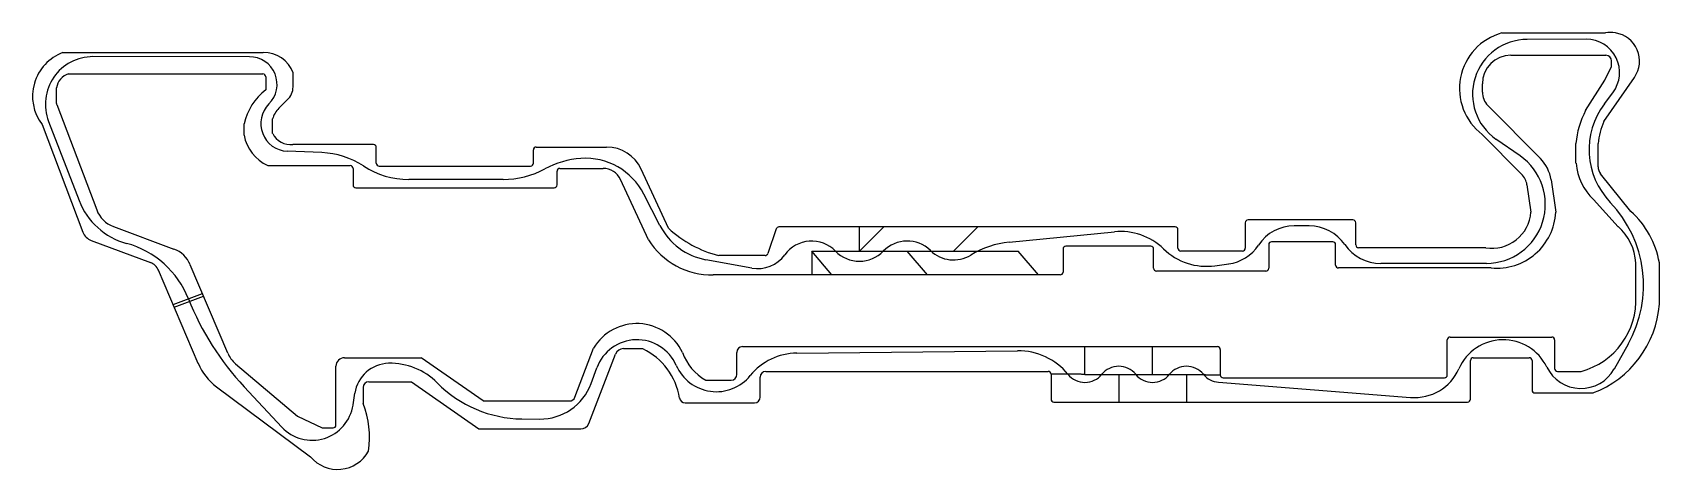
# Model space of a CAD drawing. Header units: inches. Extents: x 6 to 17104, y -3 to 4586.
import ezdxf

# ---------------------------------------------------------------- set-up
doc = ezdxf.new("R2010")
doc.units = ezdxf.units.IN
doc.header["$MEASUREMENT"] = 0
doc.linetypes.add('CENTERX2', pattern=[0.8, 0.5, -0.1, 0.1, -0.1])

msp = doc.modelspace()

# ---------------------------------------------------------------- linework, layer by layer
at = {"color": 7, "linetype": 'Continuous'}
for p, q in [((15448, 4582), (16536, 4582)), ((16334, 4515), (15714, 4514)), ((326, 4376), (2431, 4376)), ((2286, 4332), (641, 4333)), ((15543, 4348), (16541, 4348)), ((16601, 4230), (16601, 4288)), ((385, 4151), (2427, 4151)), ((2457, 4121), (2457, 3985)), ((2745, 4012), (2745, 4163)), ((16521, 3653), (16841, 4115)), ((16529, 4086), (16601, 4230)), ((259, 3841), (259, 4004)), ((15243, 3961), (15243, 4048)), ((16328, 3767), (16529, 4086)), ((16526, 3838), (16614, 3954)), ((261, 3831), (681, 2724)), ((2592, 3788), (2683, 3880)), ((15301, 3820), (15853, 3264)), ((107, 3619), (535, 2490)), ((175, 3653), (495, 2822)), ((2230, 3507), (2230, 3628)), ((2529, 3526), (2529, 3679)), ((15242, 3516), (15656, 3099)), ((15640, 3290), (15386, 3468)), ((16227, 3213), (16227, 3420)), ((16459, 3177), (16459, 3420)), ((3047, 3325), (2682, 3341)), ((3589, 3410), (2741, 3410)), ((3619, 3214), (3619, 3380)), ((5270, 3214), (5270, 3353)), ((5300, 3383), (6039, 3383)), ((2491, 3188), (3345, 3188)), ((3375, 3158), (3375, 2986)), ((3649, 3184), (5240, 3184)), ((5518, 2986), (5518, 3129)), ((5548, 3159), (6003, 3159)), ((6691, 2530), (6401, 3152)), ((16804, 2707), (16485, 3101)), ((3405, 2956), (5488, 2956)), ((4951, 3044), (3961, 3043)), ((6480, 2409), (6184, 3043)), ((15712, 2987), (15754, 2699)), ((15965, 3040), (16015, 2699)), ((6599, 2560), (6431, 2889)), ((16671, 2547), (16412, 2832)), ((12751, 2589), (12751, 2321)), ((13883, 2619), (12781, 2619)), ((13913, 2355), (13913, 2589)), ((623, 2403), (1245, 2171)), ((856, 2549), (1491, 2312)), ((7822, 2524), (7735, 2265)), ((12014, 2545), (7851, 2545)), ((8696, 2290), (8952, 2545)), ((9686, 2290), (9942, 2545)), ((10271, 2384), (11376, 2493)), ((12044, 2321), (12044, 2515)), ((13422, 2555), (13267, 2556)), ((7706, 2244), (7217, 2244)), ((8407, 2041), (8195, 2290)), ((9410, 2041), (9198, 2290)), ((10578, 2041), (10366, 2290)), ((10836, 2312), (10836, 2071)), ((11758, 2342), (10866, 2342)), ((11788, 2110), (11788, 2312)), ((12721, 2291), (12074, 2291)), ((12998, 2358), (12998, 2110)), ((13671, 2388), (13028, 2388)), ((13701, 2144), (13701, 2358)), ((15279, 2325), (13943, 2325)), ((1745, 1111), (1330, 2089)), ((2057, 1220), (1663, 2148)), ((7566, 2112), (7083, 2200)), ((12968, 2080), (11818, 2080)), ((12433, 2137), (12577, 2157)), ((15336, 2114), (13731, 2114)), ((15285, 2162), (14175, 2162)), ((16856, 1734), (16856, 2167)), ((17104, 1734), (17104, 2167)), ((10806, 2041), (7160, 2041)), ((1484, 1728), (1791, 1846)), ((1494, 1700), (1802, 1818)), ((14904, 1388), (15973, 1388)), ((5706, 755), (5902, 1271)), ((5851, 480), (6133, 1209)), ((6217, 1266), (6408, 1266)), ((7408, 995), (7408, 1227)), ((7468, 1287), (12459, 1287)), ((8038, 1219), (10358, 1244)), ((11066, 996), (11066, 1287)), ((11777, 996), (11777, 1287)), ((12489, 1257), (12489, 990)), ((14874, 990), (14874, 1358)), ((16003, 1358), (16003, 1057)), ((16776, 1313), (16629, 1052)), ((2139, 1108), (2792, 556)), ((3195, 464), (3195, 1081)), ((3285, 1171), (4089, 1171)), ((4742, 716), (4089, 1171)), ((5876, 900), (5936, 1064)), ((7713, 1027), (10680, 1027)), ((15118, 735), (15118, 1141)), ((15148, 1171), (15735, 1171)), ((15765, 1141), (15765, 831)), ((16033, 1027), (16282, 1027)), ((1939, 864), (2927, 130)), ((2230, 865), (2627, 442)), ((3480, 859), (3480, 688)), ((3540, 919), (3990, 919)), ((3990, 919), (4696, 422)), ((7082, 935), (7348, 935)), ((7653, 757), (7653, 967)), ((10710, 997), (10710, 735)), ((11422, 996), (11422, 705)), ((12133, 996), (12133, 705)), ((12471, 913), (14489, 754)), ((12519, 960), (14844, 960)), ((3374, 674), (3393, 797)), ((4742, 716), (5650, 716)), ((6864, 697), (7593, 697)), ((10740, 705), (15088, 705)), ((15795, 801), (16406, 801)), ((2792, 556), (3050, 434)), ((5150, 528), (5335, 526)), ((3050, 434), (3165, 434)), ((4696, 422), (5767, 422))]:
    msp.add_line(p, q, dxfattribs=at)
at = {"color": 7, "linetype": 'CENTERX2'}
for p, q in [((8696, 2290), (8696, 2545)), ((8195, 2290), (8696, 2290)), ((8195, 2290), (8195, 2041)), ((8696, 2290), (9198, 2290)), ((9198, 2290), (9686, 2290)), ((9686, 2290), (10366, 2290)), ((11066, 996), (10710, 997)), ((11066, 996), (11422, 996)), ((11422, 996), (11777, 996)), ((11777, 996), (12133, 996)), ((12133, 996), (12489, 990))]:
    msp.add_line(p, q, dxfattribs=at)
at = {"color": 7, "linetype": 'Continuous'}
for centre, radius, start, end in [((15608, 3998), 605, 105.2521, 232.8342), ((15715, 3939), 575, 90.0286, 235.1046), ((16335, 4165), 350, 322.9217, 90.0286), ((16587, 4235), 352, 81.0656, 98.3181), ((16595, 4286), 300, 325.2398, 81.0656), ((495, 3917), 489, 110.2322, 217.5124), ((641, 3833), 500, 89.975, 201.0953), ((2286, 4042), 290, 314.7904, 89.975), ((2437, 4047), 329, 20.7625, 91.0361), ((15543, 4048), 300, 90, 180), ((16541, 4288), 60, 0, 90), ((430, 3984), 173, 105.1651, 173.212), ((2427, 4121), 30, 0, 90), ((2831, 3496), 615, 127.4442, 167.6585), ((2567, 4014), 177, 310.8704, 0.5888), ((15443, 3961), 200, 180, 224.7988), ((289, 3841), 30, 180, 200.7774), ((2695, 3630), 290, 134.7904, 267.508), ((2775, 3609), 256, 134.8405, 164.2264), ((17118, 3348), 894, 152.0593, 175.3904), ((17165, 3356), 800, 142.9217, 223.7837), ((17281, 3325), 828, 156.6508, 173.3773), ((2662, 3591), 441, 191.0068, 245.2788), ((2719, 3620), 211, 206.3188, 276.1498), ((3009, 2456), 870, 56.8627, 87.508), ((3589, 3380), 30, 0, 90), ((5300, 3353), 30, 90, 180), ((5832, 2336), 930, 93.8726, 118.3212), ((5816, 2576), 690, 27.0345, 93.8726), ((6039, 2983), 400, 25.0008, 90), ((15285, 2782), 620, 270.0087, 55.1046), ((15569, 2982), 400, 8.2711, 44.7988), ((2491, 3218), 30, 245.2788, 270), ((3345, 3158), 30, 0, 90), ((3960, 3913), 870, 236.8627, 270.0585), ((3649, 3214), 30, 180, 270), ((4950, 3974), 930, 270.0585, 298.3212), ((5240, 3214), 30, 270, 0), ((5548, 3129), 30, 90, 180), ((6003, 2959), 200, 25.0008, 90), ((15514, 2958), 200, 8.2711, 44.7988), ((16803, 3257), 577, 184.3722, 227.4128), ((16579, 3177), 120, 180, 218.9512), ((3405, 2986), 30, 180, 270), ((5488, 2986), 30, 270, 0), ((1190, 3090), 745, 201.0953, 254.7619), ((15677, 1930), 1260, 330.681, 43.7837), ((961, 2830), 300, 200.7774, 249.536), ((12781, 2589), 30, 90, 180), ((13883, 2589), 30, 0, 90), ((15344, 2731), 411, 260.9652, 355.4605), ((15395, 2731), 620, 264.4913, 357.0429), ((16163, 1998), 956, 10.2045, 47.9499), ((676, 2543), 150, 200.7774, 249.536), ((7143, 2822), 781, 211.9259, 271.2462), ((7205, 2869), 680, 207.0345, 259.7237), ((7523, 3433), 1228, 227.3392, 255.5647), ((7851, 2515), 30, 90, 161.3312), ((8195, 2046), 350, 44.2192, 144.0442), ((9198, 2046), 350, 45.8537, 135.7808), ((11440, 1847), 650, 45.9223, 95.671), ((12014, 2515), 30, 0, 90), ((13266, 2106), 450, 89.8542, 146.5125), ((13421, 2095), 460, 34.8979, 89.8542), ((16302, 2132), 556, 3.608, 48.3832), ((738, 1431), 975, 21.5734, 74.7619), ((1387, 2031), 300, 22.9906, 69.536), ((7628, 2457), 350, 259.7237, 324.0442), ((7706, 2274), 30, 270, 341.3312), ((8696, 2534), 350, 224.2192, 315.7808), ((9686, 2548), 350, 225.8537, 301.2932), ((10366, 1429), 960, 95.671, 121.2932), ((10866, 2312), 30, 90, 180), ((11758, 2312), 30, 0, 90), ((12344, 2781), 650, 225.9223, 277.8577), ((12074, 2321), 30, 180, 270), ((12515, 2602), 450, 277.8577, 326.5125), ((12721, 2321), 30, 270, 0), ((13028, 2358), 30, 90, 180), ((13671, 2358), 30, 0, 90), ((14175, 2622), 460, 214.8979, 270.0087), ((13943, 2355), 30, 180, 270), ((1192, 2030), 150, 22.9906, 69.536), ((10806, 2071), 30, 270, 0), ((11818, 2110), 30, 180, 270), ((12968, 2110), 30, 270, 0), ((13731, 2144), 30, 180, 270), ((4365, 2865), 2925, 201.5734, 223.1339), ((16081, 1777), 776, 284.943, 3.2247), ((16025, 1814), 1082, 290.591, 355.7324), ((6357, 998), 531, 25.4645, 148.9856), ((14904, 1358), 30, 90, 180), ((15973, 1358), 30, 0, 90), ((2333, 1337), 300, 202.9906, 229.775), ((6359, 910), 450, 23.5983, 159.8657), ((6217, 1176), 90, 90, 158.9118), ((6408, 1236), 30, 64.3476, 90), ((6122, 640), 691, 8.9352, 64.3476), ((7336, 1397), 527, 198.9443, 241.229), ((7468, 1227), 60, 90, 180), ((8045, 579), 640, 90.6183, 140.8125), ((10365, 569), 675, 39.2888, 90.6183), ((12459, 1257), 30, 0, 90), ((15462, 849), 510, 25.9633, 156.1222), ((2298, 1346), 600, 202.9906, 233.3486), ((3285, 1081), 90, 90, 180), ((3759, 742), 370, 91.632, 171.3531), ((3768, 422), 690, 44.6065, 91.632), ((7193, 1274), 460, 203.5983, 320.8125), ((7713, 967), 60, 90, 180), ((10680, 997), 30, 0, 90), ((11422, 851), 230, 39.2888, 140.7112), ((12133, 851), 230, 39.2888, 140.7112), ((14530, 1262), 510, 265.493, 336.1222), ((15148, 1141), 30, 90, 180), ((15735, 1141), 30, 0, 90), ((16280, 1248), 400, 205.9633, 330.681), ((16033, 1057), 30, 180, 270), ((3540, 859), 60, 90, 180), ((5163, 1798), 1270, 224.6065, 269.3908), ((5341, 1096), 570, 269.3908, 339.8657), ((7348, 995), 60, 270, 0), ((11066, 1142), 230, 219.2888, 320.7112), ((11777, 1142), 230, 219.2888, 320.7112), ((12489, 1142), 230, 219.2888, 265.493), ((12519, 990), 30, 180, 270), ((14844, 990), 30, 270, 0), ((2577, 336), 970, 351.3848, 21.3057), ((5650, 776), 60, 270, 339.2797), ((6864, 757), 60, 188.9352, 270), ((7593, 757), 60, 270, 0), ((10740, 735), 30, 180, 270), ((15088, 735), 30, 270, 0), ((15795, 831), 30, 180, 270), ((2944, 739), 435, 223.1339, 351.3531), ((3165, 464), 30, 270, 0), ((5767, 512), 90, 270, 338.9118), ((3211, 367), 370, 219.9061, 331.4588)]:
    msp.add_arc(centre, radius, start, end, dxfattribs=at)

doc.saveas('drawing.dxf')
